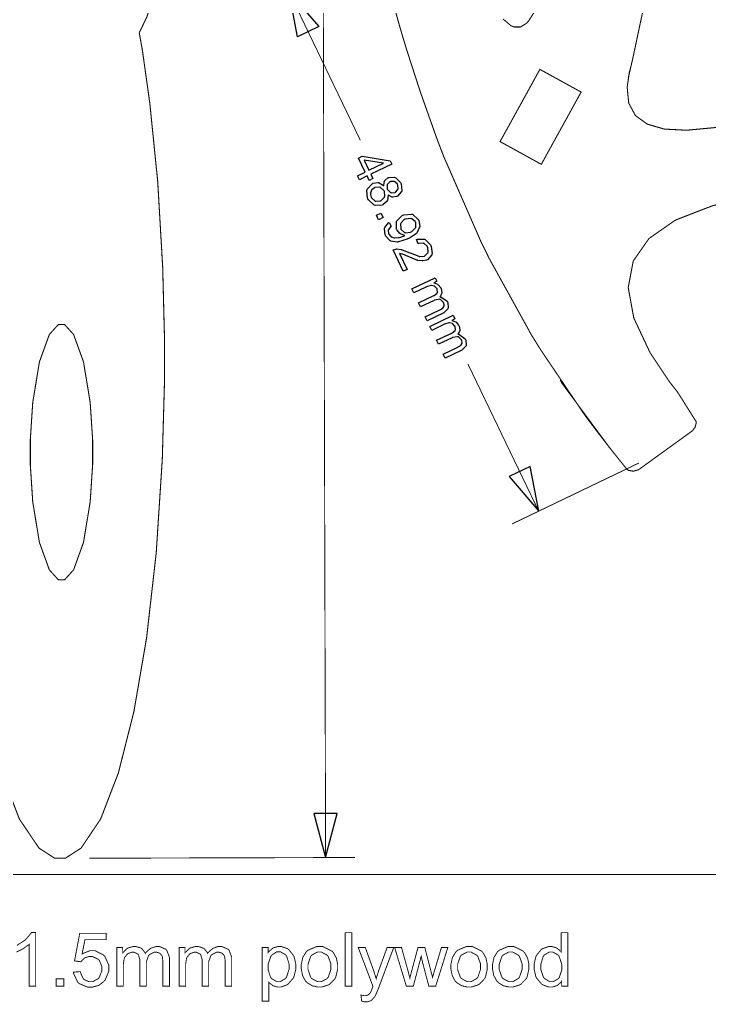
# Model space of a CAD drawing. Extents: x 1.04 to 7.6, y 1.38 to 10.43.
# Drawn here: x 3.462 to 5.767, y 1.378 to 4.665 of the extents above; entities that cross this region are included whole.
import ezdxf

# ---------------------------------------------------------------- set-up
doc = ezdxf.new("R2010")
doc.units = 0
doc.layers.get('0').update_dxf_attribs({"linetype": 'CONTINUOUS'})

msp = doc.modelspace()

# ---------------------------------------------------------------- linework, layer by layer
at = {"color": 250}
for points, const_width in [([(1.32633, 1.80599), (7.035, 1.80599), (7.035, 8.69575), (1.32633, 8.69575), (1.32633, 1.80599)], 0.00354), ([(4.54992, 1.43201), (4.54992, 1.43201), (4.54992, 1.43972), (4.54992, 1.46001), (4.54992, 1.48872), (4.54992, 1.52154), (4.54992, 1.55442), (4.54992, 1.58311), (4.54992, 1.6034), (4.54992, 1.61106), (4.54992, 1.61106), (4.54992, 1.61106), (4.56087, 1.61106), (4.57189, 1.61106), (4.57189, 1.61106), (4.57189, 1.61106), (4.57189, 1.6034), (4.57189, 1.58311), (4.57189, 1.55442), (4.57189, 1.52154), (4.57189, 1.48872), (4.57189, 1.46001), (4.57189, 1.43972), (4.57189, 1.43201), (4.57189, 1.43201), (4.57189, 1.43201), (4.56087, 1.43201), (4.54992, 1.43201), (4.54992, 1.43201)], 0.003), ([(5.27333, 1.43201), (5.27333, 1.43201), (5.27333, 1.44026), (5.27333, 1.44851), (5.27333, 1.44851), (5.27126, 1.44532), (5.25808, 1.43414), (5.24229, 1.42931), (5.23708, 1.42931), (5.22993, 1.42931), (5.21072, 1.43642), (5.20861, 1.43782), (5.20643, 1.43929), (5.18961, 1.4591), (5.18842, 1.46164), (5.18722, 1.46419), (5.18132, 1.48867), (5.18132, 1.49681), (5.18132, 1.50558), (5.18668, 1.52935), (5.18778, 1.53196), (5.18886, 1.53461), (5.20503, 1.55474), (5.20719, 1.5561), (5.20931, 1.55751), (5.22933, 1.56456), (5.23606, 1.56456), (5.24126, 1.56456), (5.25543, 1.56044), (5.25694, 1.55957), (5.25846, 1.55875), (5.27083, 1.54801), (5.27181, 1.54665), (5.27181, 1.54665), (5.27181, 1.55675), (5.27181, 1.57889), (5.27181, 1.60101), (5.27181, 1.61106), (5.27181, 1.61106), (5.27181, 1.61106), (5.28282, 1.61106), (5.29383, 1.61106), (5.29383, 1.61106), (5.29383, 1.61106), (5.29383, 1.6034), (5.29383, 1.58311), (5.29383, 1.55442), (5.29383, 1.52154), (5.29383, 1.48872), (5.29383, 1.46001), (5.29383, 1.43972), (5.29383, 1.43201), (5.29383, 1.43201), (5.29383, 1.43201), (5.28358, 1.43201), (5.27333, 1.43201), (5.27333, 1.43201)], 0.003), ([(3.64128, 1.47906), (3.64128, 1.47906), (3.65278, 1.47993), (3.66428, 1.48079), (3.66428, 1.48079), (3.66471, 1.47803), (3.67458, 1.45692), (3.67617, 1.45551), (3.67768, 1.4541), (3.69347, 1.44706), (3.69874, 1.44706), (3.70546, 1.44706), (3.72385, 1.45703), (3.72569, 1.45899), (3.72749, 1.46099), (3.73654, 1.48329), (3.73654, 1.49072), (3.73654, 1.49815), (3.72786, 1.51861), (3.72613, 1.5204), (3.72439, 1.52225), (3.70497, 1.53131), (3.69851, 1.53131), (3.69368, 1.53131), (3.68078, 1.52724), (3.67936, 1.52642), (3.67796, 1.52561), (3.66689, 1.51508), (3.66607, 1.51378), (3.66607, 1.51378), (3.65565, 1.51531), (3.64529, 1.51676), (3.64529, 1.51676), (3.64529, 1.51676), (3.64794, 1.53114), (3.65392, 1.56278), (3.65983, 1.5944), (3.66254, 1.60878), (3.66254, 1.60878), (3.66254, 1.60878), (3.67638, 1.60878), (3.70692, 1.60878), (3.73742, 1.60878), (3.75131, 1.60878), (3.75131, 1.60878), (3.75131, 1.60878), (3.75131, 1.59831), (3.75131, 1.58778), (3.75131, 1.58778), (3.75131, 1.58778), (3.74018, 1.58778), (3.71571, 1.58778), (3.69125, 1.58778), (3.68012, 1.58778), (3.68012, 1.58778), (3.68012, 1.58778), (3.6786, 1.58024), (3.67535, 1.56364), (3.67204, 1.5471), (3.67057, 1.5395), (3.67057, 1.5395), (3.67324, 1.54139), (3.6965, 1.55078), (3.70426, 1.55078), (3.71408, 1.55078), (3.741, 1.53728), (3.74371, 1.53456), (3.74636, 1.53185), (3.75982, 1.50256), (3.75982, 1.49278), (3.75982, 1.48232), (3.74799, 1.45378), (3.74567, 1.45079), (3.74278, 1.44721), (3.72532, 1.43451), (3.70535, 1.42904), (3.69874, 1.42904), (3.68875, 1.42904), (3.66146, 1.44049), (3.6589, 1.44276), (3.65631, 1.44504), (3.6416, 1.47532), (3.64128, 1.47906)], 0.003), ([(3.78635, 1.43201), (3.78635, 1.43201), (3.78635, 1.45231), (3.78635, 1.4969), (3.78635, 1.54156), (3.78635, 1.56179), (3.78635, 1.56179), (3.78635, 1.56179), (3.79622, 1.56179), (3.8061, 1.56179), (3.8061, 1.56179), (3.8061, 1.56179), (3.8061, 1.55263), (3.8061, 1.54346), (3.8061, 1.54346), (3.80707, 1.54508), (3.82058, 1.55783), (3.82232, 1.55875), (3.824, 1.55974), (3.83996, 1.56456), (3.84532, 1.56456), (3.85118, 1.56456), (3.86735, 1.55963), (3.86893, 1.5586), (3.87044, 1.55761), (3.88124, 1.54368), (3.88189, 1.54189), (3.88444, 1.54568), (3.89963, 1.55892), (3.91644, 1.56456), (3.9221, 1.56456), (3.92953, 1.56456), (3.95014, 1.55567), (3.95188, 1.55387), (3.95361, 1.55214), (3.96235, 1.52881), (3.96235, 1.521), (3.96235, 1.521), (3.96235, 1.50711), (3.96235, 1.47651), (3.96235, 1.44596), (3.96235, 1.43201), (3.96235, 1.43201), (3.96235, 1.43201), (3.95133, 1.43201), (3.94032, 1.43201), (3.94032, 1.43201), (3.94032, 1.43201), (3.94032, 1.44482), (3.94032, 1.47287), (3.94032, 1.50097), (3.94032, 1.51372), (3.94032, 1.51372), (3.94032, 1.5185), (3.93853, 1.53174), (3.93821, 1.53267), (3.93782, 1.53364), (3.93132, 1.54139), (3.93039, 1.54199), (3.92942, 1.54258), (3.92019, 1.54551), (3.91715, 1.54551), (3.91146, 1.54551), (3.89589, 1.53797), (3.89437, 1.53646), (3.89285, 1.53494), (3.88536, 1.51426), (3.88536, 1.50732), (3.88536, 1.50732), (3.88536, 1.49561), (3.88536, 1.46967), (3.88536, 1.44379), (3.88536, 1.43201), (3.88536, 1.43201), (3.88536, 1.43201), (3.87435, 1.43201), (3.86333, 1.43201), (3.86333, 1.43201), (3.86333, 1.43201), (3.86333, 1.44521), (3.86333, 1.47413), (3.86333, 1.5031), (3.86333, 1.51622), (3.86333, 1.51622), (3.86333, 1.52175), (3.85883, 1.537), (3.85796, 1.53819), (3.85704, 1.53944), (3.84451, 1.54551), (3.84039, 1.54551), (3.8361, 1.54551), (3.82454, 1.5415), (3.82324, 1.54069), (3.82194, 1.53988), (3.81244, 1.52794), (3.81185, 1.52636), (3.81125, 1.52485), (3.80832, 1.50569), (3.80832, 1.49929), (3.80832, 1.49929), (3.80832, 1.48882), (3.80832, 1.46565), (3.80832, 1.44254), (3.80832, 1.43201), (3.80832, 1.43201), (3.80832, 1.43201), (3.79731, 1.43201), (3.78635, 1.43201), (3.78635, 1.43201)], 0.003), ([(3.99457, 1.43201), (3.99457, 1.43201), (3.99457, 1.45231), (3.99457, 1.4969), (3.99457, 1.54156), (3.99457, 1.56179), (3.99457, 1.56179), (3.99457, 1.56179), (4.00444, 1.56179), (4.01438, 1.56179), (4.01438, 1.56179), (4.01438, 1.56179), (4.01438, 1.55263), (4.01438, 1.54346), (4.01438, 1.54346), (4.01535, 1.54508), (4.02886, 1.55783), (4.03054, 1.55875), (4.03222, 1.55974), (4.04824, 1.56456), (4.0536, 1.56456), (4.05946, 1.56456), (4.07563, 1.55963), (4.07721, 1.5586), (4.07872, 1.55761), (4.08946, 1.54368), (4.09011, 1.54189), (4.09267, 1.54568), (4.10792, 1.55892), (4.12472, 1.56456), (4.13037, 1.56456), (4.13781, 1.56456), (4.15842, 1.55567), (4.16015, 1.55387), (4.16189, 1.55214), (4.17057, 1.52881), (4.17057, 1.521), (4.17057, 1.521), (4.17057, 1.50711), (4.17057, 1.47651), (4.17057, 1.44596), (4.17057, 1.43201), (4.17057, 1.43201), (4.17057, 1.43201), (4.15956, 1.43201), (4.1486, 1.43201), (4.1486, 1.43201), (4.1486, 1.43201), (4.1486, 1.44482), (4.1486, 1.47287), (4.1486, 1.50097), (4.1486, 1.51372), (4.1486, 1.51372), (4.1486, 1.5185), (4.14675, 1.53174), (4.14643, 1.53267), (4.14606, 1.53364), (4.13954, 1.54139), (4.13861, 1.54199), (4.13764, 1.54258), (4.12847, 1.54551), (4.12543, 1.54551), (4.11974, 1.54551), (4.10411, 1.53797), (4.10265, 1.53646), (4.10113, 1.53494), (4.09358, 1.51426), (4.09358, 1.50732), (4.09358, 1.50732), (4.09358, 1.49561), (4.09358, 1.46967), (4.09358, 1.44379), (4.09358, 1.43201), (4.09358, 1.43201), (4.09358, 1.43201), (4.08257, 1.43201), (4.07161, 1.43201), (4.07161, 1.43201), (4.07161, 1.43201), (4.07161, 1.44521), (4.07161, 1.47413), (4.07161, 1.5031), (4.07161, 1.51622), (4.07161, 1.51622), (4.07161, 1.52175), (4.06711, 1.537), (4.06625, 1.53819), (4.06532, 1.53944), (4.05279, 1.54551), (4.04867, 1.54551), (4.04438, 1.54551), (4.03282, 1.5415), (4.03153, 1.54069), (4.03017, 1.53988), (4.02067, 1.52794), (4.02007, 1.52636), (4.01947, 1.52485), (4.0166, 1.50569), (4.0166, 1.49929), (4.0166, 1.49929), (4.0166, 1.48882), (4.0166, 1.46565), (4.0166, 1.44254), (4.0166, 1.43201), (4.0166, 1.43201), (4.0166, 1.43201), (4.00558, 1.43201), (3.99457, 1.43201), (3.99457, 1.43201)], 0.003), ([(4.27229, 1.38227), (4.27229, 1.38227), (4.27229, 1.39003), (4.27229, 1.41037), (4.27229, 1.43907), (4.27229, 1.47206), (4.27229, 1.50504), (4.27229, 1.53375), (4.27229, 1.5541), (4.27229, 1.56179), (4.27229, 1.56179), (4.27229, 1.56179), (4.28228, 1.56179), (4.29232, 1.56179), (4.29232, 1.56179), (4.29232, 1.56179), (4.29232, 1.55328), (4.29232, 1.54476), (4.29232, 1.54476), (4.29346, 1.54644), (4.30681, 1.55875), (4.30832, 1.55957), (4.30979, 1.56044), (4.32487, 1.56456), (4.32992, 1.56456), (4.33718, 1.56456), (4.35704, 1.55746), (4.35915, 1.55599), (4.36128, 1.55458), (4.37728, 1.53456), (4.37836, 1.53196), (4.37939, 1.5294), (4.38482, 1.50581), (4.38482, 1.49789), (4.38482, 1.48899), (4.37885, 1.46479), (4.37765, 1.46213), (4.37646, 1.45953), (4.35915, 1.43918), (4.35693, 1.43778), (4.35465, 1.43636), (4.3349, 1.42931), (4.32835, 1.42931), (4.3234, 1.42931), (4.31006, 1.43317), (4.30865, 1.43392), (4.30718, 1.43474), (4.29525, 1.44444), (4.29432, 1.44558), (4.29432, 1.44558), (4.29432, 1.43571), (4.29432, 1.41396), (4.29432, 1.39219), (4.29432, 1.38227), (4.29432, 1.38227), (4.29432, 1.38227), (4.28331, 1.38227), (4.27229, 1.38227), (4.27229, 1.38227)], 0.003), ([(4.29232, 1.49615), (4.29232, 1.48693), (4.30072, 1.46126), (4.3024, 1.45925), (4.3041, 1.45731), (4.32118, 1.44726), (4.32688, 1.44726), (4.33311, 1.44726), (4.35015, 1.45757), (4.35189, 1.45964), (4.35363, 1.46175), (4.36231, 1.48893), (4.36231, 1.49794), (4.36231, 1.50722), (4.35385, 1.53299), (4.35215, 1.535), (4.35042, 1.53706), (4.3335, 1.54731), (4.32785, 1.54731), (4.32167, 1.54731), (4.3049, 1.5364), (4.30311, 1.53418), (4.30126, 1.53201), (4.29232, 1.50515), (4.29232, 1.49615)], 0.003), ([(4.4031, 1.4969), (4.4031, 1.50478), (4.4081, 1.52821), (4.41976, 1.54731), (4.42312, 1.55018), (4.42589, 1.55257), (4.45437, 1.56456), (4.46392, 1.56456), (4.47483, 1.56456), (4.50478, 1.54997), (4.50765, 1.54704), (4.51047, 1.54417), (4.52035, 1.52626), (4.52458, 1.50564), (4.52458, 1.49875), (4.52458, 1.48893), (4.51833, 1.46186), (4.51708, 1.45947), (4.51585, 1.45708), (4.49761, 1.43858), (4.49522, 1.43722), (4.49283, 1.43593), (4.47114, 1.42931), (4.46392, 1.42931), (4.45774, 1.42931), (4.43929, 1.43365), (4.42264, 1.44385), (4.41986, 1.44672), (4.41704, 1.44965), (4.40728, 1.46799), (4.4031, 1.48969), (4.4031, 1.4969)], 0.003), ([(4.42562, 1.49685), (4.42562, 1.48757), (4.43463, 1.46169), (4.43647, 1.45964), (4.43826, 1.45757), (4.45747, 1.44726), (4.46392, 1.44726), (4.47071, 1.44726), (4.48936, 1.45762), (4.49121, 1.45969), (4.493, 1.46181), (4.50211, 1.48867), (4.50211, 1.49756), (4.50211, 1.50667), (4.49294, 1.5319), (4.49115, 1.5339), (4.48931, 1.53597), (4.47026, 1.54628), (4.46392, 1.54628), (4.45703, 1.54628), (4.43826, 1.53608), (4.43647, 1.53401), (4.43463, 1.53196), (4.42562, 1.50564), (4.42562, 1.49685)], 0.003), ([(4.60493, 1.38216), (4.60493, 1.38216), (4.60368, 1.39236), (4.60243, 1.4025), (4.60243, 1.4025), (4.60363, 1.40218), (4.61214, 1.40056), (4.61501, 1.40056), (4.61794, 1.40056), (4.62603, 1.40261), (4.62679, 1.403), (4.6275, 1.40343), (4.63351, 1.40913), (4.634, 1.40983), (4.63433, 1.41043), (4.63992, 1.4241), (4.64074, 1.42626), (4.64085, 1.4266), (4.64242, 1.43104), (4.64268, 1.43164), (4.64268, 1.43164), (4.64051, 1.43728), (4.63499, 1.45199), (4.62706, 1.47287), (4.61806, 1.49675), (4.609, 1.52061), (4.60107, 1.5415), (4.59554, 1.55621), (4.59343, 1.56179), (4.59343, 1.56179), (4.59343, 1.56179), (4.60514, 1.56179), (4.61692, 1.56179), (4.61692, 1.56179), (4.61692, 1.56179), (4.62115, 1.55013), (4.63049, 1.52436), (4.63976, 1.49858), (4.64404, 1.48688), (4.64404, 1.48688), (4.64492, 1.48454), (4.65278, 1.45958), (4.65349, 1.45692), (4.65408, 1.45942), (4.66162, 1.48372), (4.66254, 1.48611), (4.66254, 1.48611), (4.66683, 1.49794), (4.67638, 1.52399), (4.68587, 1.55003), (4.69021, 1.56179), (4.69021, 1.56179), (4.69021, 1.56179), (4.70117, 1.56179), (4.71213, 1.56179), (4.71213, 1.56179), (4.71213, 1.56179), (4.71001, 1.55615), (4.70443, 1.54118), (4.69656, 1.52007), (4.68761, 1.49582), (4.6786, 1.47157), (4.67074, 1.45047), (4.66515, 1.43549), (4.66308, 1.42979), (4.66308, 1.42979), (4.66174, 1.42626), (4.65142, 1.40181), (4.65072, 1.40044), (4.64974, 1.39865), (4.63851, 1.38547), (4.63726, 1.3846), (4.63596, 1.38379), (4.62332, 1.37956), (4.61914, 1.37956), (4.61556, 1.37956), (4.60622, 1.38173), (4.60493, 1.38216)], 0.003), ([(4.75429, 1.43201), (4.75429, 1.43201), (4.75256, 1.43761), (4.74815, 1.45231), (4.74186, 1.4731), (4.73465, 1.4969), (4.72743, 1.52078), (4.72114, 1.54156), (4.71674, 1.55626), (4.71506, 1.56179), (4.71506, 1.56179), (4.71506, 1.56179), (4.72657, 1.56179), (4.73807, 1.56179), (4.73807, 1.56179), (4.73807, 1.56179), (4.74126, 1.55013), (4.74843, 1.52436), (4.75553, 1.49864), (4.75879, 1.48693), (4.75879, 1.48693), (4.75879, 1.48693), (4.76243, 1.47299), (4.76611, 1.45904), (4.76611, 1.45904), (4.76617, 1.45942), (4.76796, 1.46679), (4.77175, 1.48172), (4.77279, 1.48579), (4.77279, 1.48579), (4.77599, 1.49767), (4.78304, 1.52382), (4.7901, 1.54997), (4.79335, 1.56179), (4.79335, 1.56179), (4.79335, 1.56179), (4.80464, 1.56179), (4.81592, 1.56179), (4.81592, 1.56179), (4.81592, 1.56179), (4.81896, 1.55003), (4.82568, 1.52414), (4.83236, 1.49826), (4.83544, 1.48643), (4.83544, 1.48643), (4.83544, 1.48643), (4.8386, 1.47413), (4.84179, 1.46175), (4.84179, 1.46175), (4.84179, 1.46175), (4.84554, 1.47428), (4.84928, 1.48682), (4.84928, 1.48682), (4.84928, 1.48682), (4.85275, 1.49854), (4.86046, 1.52431), (4.86817, 1.55013), (4.87169, 1.56179), (4.87169, 1.56179), (4.87169, 1.56179), (4.88238, 1.56179), (4.89307, 1.56179), (4.89307, 1.56179), (4.89307, 1.56179), (4.89128, 1.55626), (4.88667, 1.54156), (4.88015, 1.52078), (4.87272, 1.4969), (4.86524, 1.4731), (4.85872, 1.45231), (4.85411, 1.43761), (4.85238, 1.43201), (4.85238, 1.43201), (4.85238, 1.43201), (4.84099, 1.43201), (4.82958, 1.43201), (4.82958, 1.43201), (4.82958, 1.43201), (4.82633, 1.44417), (4.81928, 1.47086), (4.81222, 1.49756), (4.80903, 1.50965), (4.80903, 1.50965), (4.80903, 1.50965), (4.80643, 1.52078), (4.80382, 1.53185), (4.80382, 1.53185), (4.80382, 1.53185), (4.79969, 1.51628), (4.79069, 1.48193), (4.78163, 1.44764), (4.77756, 1.43201), (4.77756, 1.43201), (4.77756, 1.43201), (4.7659, 1.43201), (4.75429, 1.43201), (4.75429, 1.43201)], 0.003), ([(4.90321, 1.4969), (4.90321, 1.50478), (4.90821, 1.52821), (4.91992, 1.54731), (4.92329, 1.55018), (4.92606, 1.55257), (4.95454, 1.56456), (4.96408, 1.56456), (4.97499, 1.56456), (5.00489, 1.54997), (5.00776, 1.54704), (5.01058, 1.54417), (5.02046, 1.52626), (5.02474, 1.50564), (5.02474, 1.49875), (5.02474, 1.48893), (5.0185, 1.46186), (5.01725, 1.45947), (5.01594, 1.45708), (4.99772, 1.43858), (4.99533, 1.43722), (4.99294, 1.43593), (4.97131, 1.42931), (4.96408, 1.42931), (4.9579, 1.42931), (4.9394, 1.43365), (4.92279, 1.44385), (4.92003, 1.44672), (4.91721, 1.44965), (4.90739, 1.46799), (4.90321, 1.48969), (4.90321, 1.4969)], 0.003), ([(4.92572, 1.49685), (4.92572, 1.48757), (4.93479, 1.46169), (4.93664, 1.45964), (4.93842, 1.45757), (4.95763, 1.44726), (4.96408, 1.44726), (4.97086, 1.44726), (4.98953, 1.45762), (4.99138, 1.45969), (4.99317, 1.46181), (5.00222, 1.48867), (5.00222, 1.49756), (5.00222, 1.50667), (4.99306, 1.5319), (4.99126, 1.5339), (4.98942, 1.53597), (4.97038, 1.54628), (4.96408, 1.54628), (4.95719, 1.54628), (4.93842, 1.53608), (4.93664, 1.53401), (4.93479, 1.53196), (4.92572, 1.50564), (4.92572, 1.49685)], 0.003), ([(5.04226, 1.4969), (5.04226, 1.50478), (5.04725, 1.52821), (5.05897, 1.54731), (5.06233, 1.55018), (5.06511, 1.55257), (5.09358, 1.56456), (5.10308, 1.56456), (5.11399, 1.56456), (5.14393, 1.54997), (5.14681, 1.54704), (5.14963, 1.54417), (5.1595, 1.52626), (5.16379, 1.50564), (5.16379, 1.49875), (5.16379, 1.48893), (5.1575, 1.46186), (5.15625, 1.45947), (5.155, 1.45708), (5.13678, 1.43858), (5.13439, 1.43722), (5.132, 1.43593), (5.11029, 1.42931), (5.10308, 1.42931), (5.0969, 1.42931), (5.07844, 1.43365), (5.06185, 1.44385), (5.05908, 1.44672), (5.05626, 1.44965), (5.04644, 1.46799), (5.04226, 1.48969), (5.04226, 1.4969)], 0.003), ([(5.06478, 1.49685), (5.06478, 1.48757), (5.07379, 1.46169), (5.07563, 1.45964), (5.07742, 1.45757), (5.09663, 1.44726), (5.10308, 1.44726), (5.10986, 1.44726), (5.12853, 1.45762), (5.13037, 1.45969), (5.13217, 1.46181), (5.14128, 1.48867), (5.14128, 1.49756), (5.14128, 1.50667), (5.13211, 1.5319), (5.13032, 1.5339), (5.12847, 1.53597), (5.10943, 1.54628), (5.10308, 1.54628), (5.09619, 1.54628), (5.07742, 1.53608), (5.07563, 1.53401), (5.07379, 1.53196), (5.06478, 1.50564), (5.06478, 1.49685)], 0.003), ([(5.20383, 1.49675), (5.20383, 1.48747), (5.21257, 1.46164), (5.21436, 1.45958), (5.2161, 1.45757), (5.2334, 1.44726), (5.23921, 1.44726), (5.24533, 1.44726), (5.26204, 1.45708), (5.26372, 1.45904), (5.2654, 1.46099), (5.27382, 1.48643), (5.27382, 1.4949), (5.27382, 1.50467), (5.26519, 1.53179), (5.26351, 1.53386), (5.26178, 1.53597), (5.24403, 1.54628), (5.23817, 1.54628), (5.23204, 1.54628), (5.21528, 1.5364), (5.21365, 1.5344), (5.21197, 1.53244), (5.20383, 1.50569), (5.20383, 1.49675)], 0.003), ([(3.5841, 1.43201), (3.5841, 1.43201), (3.5841, 1.44456), (3.5841, 1.45703), (3.5841, 1.45703), (3.5841, 1.45703), (3.59657, 1.45703), (3.6091, 1.45703), (3.6091, 1.45703), (3.6091, 1.45703), (3.6091, 1.44456), (3.6091, 1.43201), (3.6091, 1.43201), (3.6091, 1.43201), (3.59657, 1.43201), (3.5841, 1.43201), (3.5841, 1.43201)], 0.003)]:
    msp.add_lwpolyline(points, close=True, dxfattribs=dict(at, const_width=const_width))
at = {"color": 240, "const_width": 0.00354}
for points in [[(4.03043, 6.12017), (4.0344, 6.08681), (4.05507, 5.79254), (4.05507, 5.69439), (4.05507, 5.61426), (4.04129, 5.37375), (4.00222, 5.08165), (3.94119, 4.82758), (3.88569, 4.67051), (3.86149, 4.62093)], [(5.56044, 4.76438), (5.53597, 4.65201), (5.51313, 4.54394), (5.50896, 4.52539), (5.50776, 4.52018), (5.49696, 4.47364), (5.49604, 4.46946)], [(5.56044, 4.76438), (5.53597, 4.65201), (5.51313, 4.54394), (5.50896, 4.52539), (5.50776, 4.52018), (5.49696, 4.47364), (5.49604, 4.46946)], [(5.49328, 3.15886), (5.48372, 3.17046), (5.43213, 3.23481), (5.37685, 3.30669), (5.3655, 3.322), (5.35064, 3.34207), (5.20074, 3.56413), (5.18608, 3.588), (5.17139, 3.61193), (5.03147, 3.8654), (5.01818, 3.89236), (5.00483, 3.91938), (4.87907, 4.20719), (4.8674, 4.23774), (4.85568, 4.26833), (4.80143, 4.4216), (4.75569, 4.56278), (4.74826, 4.58724), (4.74311, 4.60417), (4.72831, 4.65517), (4.7124, 4.71251)], [(5.49328, 3.15886), (5.48372, 3.17046), (5.43213, 3.23481), (5.37685, 3.30669), (5.3655, 3.322), (5.35064, 3.34207), (5.20074, 3.56413), (5.18608, 3.588), (5.17139, 3.61193), (5.03147, 3.8654), (5.01818, 3.89236), (5.00483, 3.91938), (4.87907, 4.20719), (4.8674, 4.23774), (4.85568, 4.26833), (4.80143, 4.4216), (4.75569, 4.56278), (4.74826, 4.58724), (4.74311, 4.60417), (4.72831, 4.65517), (4.7124, 4.71251)], [(5.07747, 4.6665), (5.10363, 4.64458), (5.10851, 4.64231), (5.11339, 4.64008), (5.13579, 4.63986), (5.15597, 4.6524), (5.15972, 4.65653), (5.16342, 4.66069), (5.18137, 4.68918)], [(5.07747, 4.6665), (5.10363, 4.64458), (5.10851, 4.64231), (5.11339, 4.64008), (5.13579, 4.63986), (5.15597, 4.6524), (5.15972, 4.65653), (5.16342, 4.66069), (5.18137, 4.68918)], [(3.86149, 4.62093), (3.87196, 4.5625), (3.89675, 4.38585), (3.92329, 4.12267), (3.93989, 3.83632), (3.94569, 3.60792), (3.94569, 3.53174), (3.94569, 3.44754), (3.93858, 3.19482), (3.91824, 2.88097), (3.88607, 2.597), (3.84347, 2.34956), (3.79183, 2.1454), (3.73253, 1.99126), (3.66704, 1.89387), (3.61431, 1.85986), (3.59674, 1.85986), (3.5791, 1.85986), (3.52636, 1.89387), (3.46089, 1.99126), (3.40158, 2.1454)], [(5.89057, 4.32417), (5.86367, 4.31793), (5.78207, 4.30322), (5.69081, 4.29465), (5.61675, 4.29856), (5.55985, 4.31494), (5.52013, 4.34369), (5.49767, 4.38493), (5.49235, 4.43864), (5.49968, 4.48867), (5.50424, 4.50472)], [(5.93674, 4.0765), (5.89649, 4.07026), (5.77724, 4.0421), (5.65338, 3.99408), (5.56521, 3.93257), (5.51269, 3.85742), (5.49582, 3.76878), (5.51454, 3.6665), (5.56896, 3.55067), (5.6346, 3.45215), (5.65907, 3.42128)], [(5.43793, 3.22749), (5.43793, 3.22749), (5.43088, 3.23703), (5.41228, 3.26215), (5.38601, 3.29764), (5.3559, 3.33832), (5.32574, 3.37907), (5.29949, 3.41456), (5.28087, 3.43967), (5.27387, 3.44917), (5.27387, 3.44917), (5.27322, 3.45003), (5.26867, 3.45893), (5.26839, 3.45985)], [(5.43793, 3.22749), (5.43793, 3.22749), (5.43088, 3.23703), (5.41228, 3.26215), (5.38601, 3.29764), (5.3559, 3.33832), (5.32574, 3.37907), (5.29949, 3.41456), (5.28087, 3.43967), (5.27387, 3.44917), (5.27387, 3.44917), (5.27322, 3.45003), (5.26867, 3.45893), (5.26839, 3.45985)], [(5.65907, 3.42128), (5.66026, 3.41943), (5.67258, 3.40028), (5.67389, 3.39828), (5.67785, 3.39204), (5.71957, 3.32536), (5.72379, 3.31853)], [(5.65907, 3.42128), (5.66026, 3.41943), (5.67258, 3.40028), (5.67389, 3.39828), (5.67785, 3.39204), (5.71957, 3.32536), (5.72379, 3.31853)], [(5.72319, 3.3195), (5.72331, 3.31651), (5.71962, 3.30192), (5.71039, 3.28956), (5.70779, 3.28765), (5.70779, 3.28765), (5.70031, 3.28228), (5.68056, 3.26796), (5.65267, 3.24778), (5.62067, 3.22461), (5.58865, 3.20144), (5.56076, 3.18126), (5.54101, 3.16694), (5.53358, 3.16151), (5.53358, 3.16151), (5.53054, 3.15935), (5.51357, 3.15446), (5.49636, 3.15722), (5.49328, 3.15886)], [(5.72319, 3.3195), (5.72331, 3.31651), (5.71962, 3.30192), (5.71039, 3.28956), (5.70779, 3.28765), (5.70779, 3.28765), (5.70031, 3.28228), (5.68056, 3.26796), (5.65267, 3.24778), (5.62067, 3.22461), (5.58865, 3.20144), (5.56076, 3.18126), (5.54101, 3.16694), (5.53358, 3.16151), (5.53358, 3.16151), (5.53054, 3.15935), (5.51357, 3.15446), (5.49636, 3.15722), (5.49328, 3.15886)]]:
    msp.add_lwpolyline(points, dxfattribs=at)
at = {"color": 142, "const_width": 0.003}
for points in [[(4.47661, 4.77686), (4.48443, 1.86225)], [(4.36231, 4.75683), (4.60047, 4.26118)], [(4.96013, 3.51286), (5.19661, 3.02078)], [(5.53196, 3.18197), (5.10792, 2.97814)], [(3.69521, 1.86008), (4.58285, 1.86247)]]:
    msp.add_lwpolyline(points, dxfattribs=at)
at = {"color": 142}
for points in [[(4.39046, 4.60732), (4.36231, 4.75683), (4.46143, 4.64144), (4.39046, 4.60732)], [(4.59088, 4.14258), (4.61669, 4.15494), (4.59435, 4.20182), (4.6065, 4.20768), (4.70003, 4.19183), (4.70524, 4.18099), (4.63536, 4.14757), (4.64231, 4.13281), (4.63015, 4.12696), (4.62321, 4.14171), (4.59739, 4.12933), (4.59088, 4.14258)], [(4.62885, 4.16081), (4.67746, 4.18403), (4.61279, 4.19444), (4.62885, 4.16081)], [(4.67893, 4.10878), (4.67882, 4.11046), (4.68115, 4.12418), (4.68175, 4.12526), (4.68235, 4.12636), (4.69194, 4.13504), (4.69325, 4.13569), (4.69526, 4.13661), (4.71511, 4.13753), (4.71712, 4.13678), (4.71918, 4.13596), (4.73469, 4.12044), (4.73579, 4.11811), (4.73693, 4.11572), (4.73947, 4.09353), (4.73882, 4.09142), (4.73807, 4.08936), (4.72478, 4.07433), (4.72276, 4.0734), (4.72157, 4.07281), (4.70904, 4.07081), (4.70779, 4.07101), (4.70654, 4.07118), (4.69461, 4.07775), (4.69347, 4.07883), (4.69374, 4.07688), (4.69119, 4.06011), (4.69043, 4.05865), (4.68961, 4.05718), (4.67714, 4.046), (4.67546, 4.04519), (4.67318, 4.04411), (4.65001, 4.04324), (4.64768, 4.04411), (4.64529, 4.04492), (4.62722, 4.0625), (4.62597, 4.06515), (4.62472, 4.06782), (4.62218, 4.09299), (4.62294, 4.09532), (4.62381, 4.09771), (4.63971, 4.11546), (4.64204, 4.11658), (4.64378, 4.1174), (4.6606, 4.1199), (4.66222, 4.11963), (4.66379, 4.11931), (4.67779, 4.11024), (4.67893, 4.10878)], [(4.70042, 4.12244), (4.69911, 4.12185), (4.69049, 4.11274), (4.69, 4.1116), (4.68961, 4.11035), (4.69065, 4.09754), (4.69129, 4.09619), (4.69194, 4.09489), (4.70101, 4.08649), (4.70215, 4.08599), (4.70335, 4.08561), (4.71533, 4.08632), (4.71647, 4.08686), (4.71767, 4.08746), (4.72581, 4.09651), (4.72624, 4.09771), (4.72667, 4.09896), (4.72575, 4.11143), (4.72515, 4.11268), (4.72456, 4.11393), (4.7155, 4.12267), (4.71431, 4.1231), (4.71311, 4.12349), (4.7015, 4.12299), (4.70042, 4.12244)], [(4.64854, 4.10292), (4.64757, 4.10243), (4.63943, 4.09592), (4.63878, 4.09511), (4.63803, 4.09424), (4.63428, 4.0841), (4.63422, 4.08296), (4.63422, 4.07981), (4.63633, 4.07135), (4.63683, 4.07036), (4.63758, 4.06874), (4.64899, 4.05811), (4.6505, 4.05756), (4.65201, 4.05701), (4.66732, 4.05811), (4.66894, 4.05886), (4.67051, 4.05963), (4.68121, 4.07118), (4.68175, 4.07275), (4.68224, 4.07433), (4.68099, 4.09), (4.68024, 4.09164), (4.67947, 4.09315), (4.66824, 4.10368), (4.66678, 4.10422), (4.66525, 4.10471), (4.65007, 4.10363), (4.64854, 4.10292)], [(4.65435, 4.01053), (4.66932, 4.01768), (4.67671, 4.0025), (4.66174, 3.99533), (4.65435, 4.01053)], [(4.69672, 3.98617), (4.70389, 3.97401), (4.70253, 3.97304), (4.69422, 3.96272), (4.6939, 3.96164), (4.69363, 3.96056), (4.69504, 3.94917), (4.69564, 3.94797), (4.69613, 3.94694), (4.70258, 3.93918), (4.70344, 3.93864), (4.70426, 3.9381), (4.71354, 3.93485), (4.71451, 3.93474), (4.7155, 3.93463), (4.72803, 3.93565), (4.72949, 3.93604), (4.73101, 3.93625), (4.74528, 3.94081), (4.74664, 3.94146), (4.74681, 3.94157), (4.74897, 3.94287), (4.74924, 3.94299), (4.74789, 3.94308), (4.73503, 3.94797), (4.73383, 3.94883), (4.73264, 3.94965), (4.72342, 3.9605), (4.72276, 3.96186), (4.72174, 3.96408), (4.72081, 3.98671), (4.72168, 3.98899), (4.72254, 3.99126), (4.74013, 4.00939), (4.74274, 4.01068), (4.7455, 4.01199), (4.77132, 4.01432), (4.77376, 4.01351), (4.77626, 4.01275), (4.79428, 3.99664), (4.79546, 3.99419), (4.79628, 3.99246), (4.79921, 3.97401), (4.79893, 3.97206), (4.79872, 3.97017), (4.79058, 3.95285), (4.78917, 3.95122), (4.78782, 3.94965), (4.76426, 3.93371), (4.76096, 3.93213), (4.75749, 3.93044), (4.72825, 3.92111), (4.72581, 3.92085), (4.72342, 3.92057), (4.70281, 3.92426), (4.70107, 3.92518), (4.69922, 3.92615), (4.68554, 3.94097), (4.68457, 3.94299), (4.6836, 3.9451), (4.68121, 3.96517), (4.68175, 3.96707), (4.68229, 3.96897), (4.69476, 3.98492), (4.69672, 3.98617)], [(4.77051, 3.95492), (4.77235, 3.95583), (4.78483, 3.96793), (4.78549, 3.96946), (4.78614, 3.97097), (4.78597, 3.986), (4.78526, 3.98747), (4.78456, 3.98893), (4.77225, 3.99869), (4.77051, 3.99918), (4.76888, 3.99978), (4.75092, 3.99772), (4.74903, 3.99679), (4.74729, 3.99599), (4.73589, 3.98421), (4.73535, 3.98269), (4.73475, 3.98112), (4.73529, 3.96582), (4.736, 3.96425), (4.73676, 3.96272), (4.74832, 3.95275), (4.74989, 3.95231), (4.75136, 3.95182), (4.76861, 3.95404), (4.77051, 3.95492)], [(4.75678, 3.82932), (4.74419, 3.82324), (4.71013, 3.89464), (4.71089, 3.89507), (4.71907, 3.8974), (4.71989, 3.89746), (4.72136, 3.89757), (4.73693, 3.896), (4.73856, 3.89551), (4.74029, 3.89507), (4.76069, 3.8871), (4.76307, 3.88596), (4.76687, 3.88422), (4.79546, 3.87337), (4.79736, 3.87294), (4.79926, 3.87267), (4.81506, 3.87408), (4.81625, 3.87468), (4.8176, 3.87526), (4.82661, 3.88519), (4.8271, 3.88661), (4.82747, 3.88797), (4.82607, 3.90246), (4.82536, 3.90397), (4.8246, 3.9056), (4.81358, 3.9159), (4.81212, 3.91635), (4.81076, 3.91693), (4.79519, 3.91564), (4.79346, 3.91482), (4.78847, 3.92893), (4.79107, 3.92996), (4.81461, 3.93028), (4.81668, 3.92936), (4.81874, 3.92854), (4.83518, 3.91129), (4.83643, 3.90875), (4.83762, 3.90619), (4.84039, 3.88232), (4.83968, 3.8801), (4.83892, 3.87793), (4.82465, 3.86182), (4.82254, 3.86079), (4.82146, 3.86025), (4.8099, 3.85758), (4.80865, 3.85753), (4.80735, 3.85747), (4.79292, 3.85943), (4.79129, 3.85992), (4.78961, 3.86035), (4.76557, 3.86974), (4.76243, 3.87121), (4.75982, 3.8724), (4.74246, 3.87978), (4.7416, 3.8801), (4.74072, 3.88037), (4.73237, 3.882), (4.73161, 3.88206), (4.75678, 3.82932)], [(4.77285, 3.76378), (4.85097, 3.80132), (4.85661, 3.78939), (4.84576, 3.78396), (4.847, 3.78386), (4.85861, 3.77951), (4.85965, 3.77875), (4.86068, 3.778), (4.86903, 3.76768), (4.86963, 3.76639), (4.87033, 3.76497), (4.87304, 3.75179), (4.87289, 3.75054), (4.87272, 3.74935), (4.86751, 3.73888), (4.8666, 3.73796), (4.86963, 3.73747), (4.89079, 3.72265), (4.89199, 3.72017), (4.8929, 3.71821), (4.89453, 3.70068), (4.89393, 3.69911), (4.89339, 3.6976), (4.87944, 3.68435), (4.87722, 3.68326), (4.82362, 3.65767), (4.81733, 3.6709), (4.8666, 3.69456), (4.86789, 3.69515), (4.87696, 3.70096), (4.87744, 3.7015), (4.87788, 3.70193), (4.88058, 3.70796), (4.88069, 3.70865), (4.88081, 3.70942), (4.87935, 3.71696), (4.87896, 3.71778), (4.87831, 3.71913), (4.86838, 3.7284), (4.86703, 3.72885), (4.86567, 3.72933), (4.8489, 3.72678), (4.84685, 3.72581), (4.80149, 3.7041), (4.79497, 3.71733), (4.84576, 3.74164), (4.84722, 3.74235), (4.85699, 3.75032), (4.85747, 3.75119), (4.85792, 3.75211), (4.85742, 3.76275), (4.85682, 3.764), (4.85639, 3.76492), (4.84988, 3.77235), (4.84901, 3.77289), (4.84814, 3.77344), (4.83822, 3.77561), (4.83708, 3.7755), (4.83594, 3.77544), (4.82146, 3.77072), (4.81972, 3.76986), (4.77914, 3.75054), (4.77285, 3.76378)], [(4.83296, 3.63867), (4.91108, 3.67621), (4.91672, 3.66428), (4.90587, 3.65885), (4.90712, 3.65875), (4.91872, 3.6544), (4.91976, 3.65365), (4.92079, 3.65289), (4.92914, 3.64258), (4.92974, 3.64128), (4.93044, 3.63986), (4.93317, 3.62668), (4.933, 3.62543), (4.93283, 3.62424), (4.92763, 3.61376), (4.92671, 3.61285), (4.92974, 3.61236), (4.9509, 3.59754), (4.9521, 3.59506), (4.95301, 3.5931), (4.95464, 3.57557), (4.95404, 3.574), (4.9535, 3.57249), (4.93956, 3.55925), (4.93733, 3.55815), (4.88374, 3.53256), (4.87744, 3.54579), (4.92671, 3.56944), (4.928, 3.57004), (4.93707, 3.57585), (4.93756, 3.57639), (4.93799, 3.57682), (4.94069, 3.58285), (4.94081, 3.58356), (4.94092, 3.58431), (4.93946, 3.59185), (4.93907, 3.59267), (4.93842, 3.59403), (4.9285, 3.60331), (4.92714, 3.60374), (4.92578, 3.60422), (4.90901, 3.60167), (4.90696, 3.60069), (4.8616, 3.579), (4.85508, 3.59224), (4.90587, 3.61654), (4.90733, 3.61724), (4.9171, 3.62522), (4.91758, 3.62608), (4.91803, 3.627), (4.91754, 3.63764), (4.91694, 3.63889), (4.9165, 3.63981), (4.91, 3.64725), (4.90913, 3.64779), (4.90826, 3.64833), (4.89833, 3.6505), (4.89719, 3.65039), (4.89606, 3.65033), (4.88157, 3.64561), (4.87983, 3.64475), (4.83925, 3.62543), (4.83296, 3.63867)], [(5.09744, 3.13618), (5.19661, 3.02078), (5.16846, 3.17031), (5.09744, 3.13618)], [(4.44467, 2.00911), (4.48443, 1.86225), (4.52344, 2.00933), (4.44467, 2.00911)]]:
    msp.add_lwpolyline(points, close=True, dxfattribs=at)
at = {"color": 240, "const_width": 0.00354}
for points in [[(5.0676, 4.25667), (5.0676, 4.25667), (5.07329, 4.26708), (5.08838, 4.29443), (5.10965, 4.33311), (5.13411, 4.3775), (5.15853, 4.42188), (5.17979, 4.46056), (5.19488, 4.4879), (5.20063, 4.49826), (5.20063, 4.49826), (5.20063, 4.49826), (5.20654, 4.49501), (5.22217, 4.48643), (5.24419, 4.47428), (5.26953, 4.46029), (5.29486, 4.44635), (5.31689, 4.43419), (5.33251, 4.42562), (5.33849, 4.42231), (5.33849, 4.42231), (5.33849, 4.42231), (5.33274, 4.41194), (5.31765, 4.3846), (5.29639, 4.34592), (5.27197, 4.30154), (5.2475, 4.25717), (5.22624, 4.21847), (5.21115, 4.19114), (5.20546, 4.18072), (5.20546, 4.18072), (5.20546, 4.18072), (5.19949, 4.18403), (5.18386, 4.1926), (5.16183, 4.20475), (5.1365, 4.21869), (5.11117, 4.23269), (5.08914, 4.24485), (5.07351, 4.25342), (5.0676, 4.25667), (5.0676, 4.25667)], [(3.60157, 3.64513), (3.59142, 3.64513), (3.56099, 3.6116), (3.52789, 3.52007), (3.50553, 3.38428), (3.4974, 3.2596), (3.4974, 3.21804), (3.4974, 3.17649), (3.50553, 3.05181), (3.52789, 2.91607), (3.56099, 2.82454), (3.59142, 2.79096), (3.60157, 2.79096), (3.61165, 2.79096), (3.64208, 2.82454), (3.67518, 2.91607), (3.69754, 3.05181), (3.70574, 3.17649), (3.70574, 3.21804), (3.70574, 3.2596), (3.69754, 3.38428), (3.67518, 3.52007), (3.64208, 3.6116), (3.61165, 3.64513), (3.60157, 3.64513)], [(3.60157, 3.64513), (3.59142, 3.64513), (3.56099, 3.6116), (3.52789, 3.52007), (3.50553, 3.38428), (3.4974, 3.2596), (3.4974, 3.21804), (3.4974, 3.17649), (3.50553, 3.05181), (3.52789, 2.91607), (3.56099, 2.82454), (3.59142, 2.79096), (3.60157, 2.79096), (3.61165, 2.79096), (3.64208, 2.82454), (3.67518, 2.91607), (3.69754, 3.05181), (3.70574, 3.17649), (3.70574, 3.21804), (3.70574, 3.2596), (3.69754, 3.38428), (3.67518, 3.52007), (3.64208, 3.6116), (3.61165, 3.64513), (3.60157, 3.64513)], [(3.60157, 3.64513), (3.59142, 3.64513), (3.56099, 3.6116), (3.52789, 3.52007), (3.50553, 3.38428), (3.4974, 3.2596), (3.4974, 3.21804), (3.4974, 3.17649), (3.50553, 3.05181), (3.52789, 2.91607), (3.56099, 2.82454), (3.59142, 2.79096), (3.60157, 2.79096), (3.61165, 2.79096), (3.64208, 2.82454), (3.67518, 2.91607), (3.69754, 3.05181), (3.70574, 3.17649), (3.70574, 3.21804), (3.70574, 3.2596), (3.69754, 3.38428), (3.67518, 3.52007), (3.64208, 3.6116), (3.61165, 3.64513), (3.60157, 3.64513)], [(3.60157, 3.64513), (3.59142, 3.64513), (3.56099, 3.6116), (3.52789, 3.52007), (3.50553, 3.38428), (3.4974, 3.2596), (3.4974, 3.21804), (3.4974, 3.17649), (3.50553, 3.05181), (3.52789, 2.91607), (3.56099, 2.82454), (3.59142, 2.79096), (3.60157, 2.79096), (3.61165, 2.79096), (3.64208, 2.82454), (3.67518, 2.91607), (3.69754, 3.05181), (3.70574, 3.17649), (3.70574, 3.21804), (3.70574, 3.2596), (3.69754, 3.38428), (3.67518, 3.52007), (3.64208, 3.6116), (3.61165, 3.64513), (3.60157, 3.64513)], [(3.60157, 3.64513), (3.59142, 3.64513), (3.56099, 3.6116), (3.52789, 3.52007), (3.50553, 3.38428), (3.4974, 3.2596), (3.4974, 3.21804), (3.4974, 3.17649), (3.50553, 3.05181), (3.52789, 2.91607), (3.56099, 2.82454), (3.59142, 2.79096), (3.60157, 2.79096), (3.61165, 2.79096), (3.64208, 2.82454), (3.67518, 2.91607), (3.69754, 3.05181), (3.70574, 3.17649), (3.70574, 3.21804), (3.70574, 3.2596), (3.69754, 3.38428), (3.67518, 3.52007), (3.64208, 3.6116), (3.61165, 3.64513), (3.60157, 3.64513)], [(3.60157, 3.64513), (3.59142, 3.64513), (3.56099, 3.6116), (3.52789, 3.52007), (3.50553, 3.38428), (3.4974, 3.2596), (3.4974, 3.21804), (3.4974, 3.17649), (3.50553, 3.05181), (3.52789, 2.91607), (3.56099, 2.82454), (3.59142, 2.79096), (3.60157, 2.79096), (3.61165, 2.79096), (3.64208, 2.82454), (3.67518, 2.91607), (3.69754, 3.05181), (3.70574, 3.17649), (3.70574, 3.21804), (3.70574, 3.2596), (3.69754, 3.38428), (3.67518, 3.52007), (3.64208, 3.6116), (3.61165, 3.64513), (3.60157, 3.64513)], [(3.60157, 3.64513), (3.59142, 3.64513), (3.56099, 3.6116), (3.52789, 3.52007), (3.50553, 3.38428), (3.4974, 3.2596), (3.4974, 3.21804), (3.4974, 3.17649), (3.50553, 3.05181), (3.52789, 2.91607), (3.56099, 2.82454), (3.59142, 2.79096), (3.60157, 2.79096), (3.61165, 2.79096), (3.64208, 2.82454), (3.67518, 2.91607), (3.69754, 3.05181), (3.70574, 3.17649), (3.70574, 3.21804), (3.70574, 3.2596), (3.69754, 3.38428), (3.67518, 3.52007), (3.64208, 3.6116), (3.61165, 3.64513), (3.60157, 3.64513)], [(3.60157, 3.64513), (3.59142, 3.64513), (3.56099, 3.6116), (3.52789, 3.52007), (3.50553, 3.38428), (3.4974, 3.2596), (3.4974, 3.21804), (3.4974, 3.17649), (3.50553, 3.05181), (3.52789, 2.91607), (3.56099, 2.82454), (3.59142, 2.79096), (3.60157, 2.79096), (3.61165, 2.79096), (3.64208, 2.82454), (3.67518, 2.91607), (3.69754, 3.05181), (3.70574, 3.17649), (3.70574, 3.21804), (3.70574, 3.2596), (3.69754, 3.38428), (3.67518, 3.52007), (3.64208, 3.6116), (3.61165, 3.64513), (3.60157, 3.64513)], [(3.60157, 3.64513), (3.59142, 3.64513), (3.56099, 3.6116), (3.52789, 3.52007), (3.50553, 3.38428), (3.4974, 3.2596), (3.4974, 3.21804), (3.4974, 3.17649), (3.50553, 3.05181), (3.52789, 2.91607), (3.56099, 2.82454), (3.59142, 2.79096), (3.60157, 2.79096), (3.61165, 2.79096), (3.64208, 2.82454), (3.67518, 2.91607), (3.69754, 3.05181), (3.70574, 3.17649), (3.70574, 3.21804), (3.70574, 3.2596), (3.69754, 3.38428), (3.67518, 3.52007), (3.64208, 3.6116), (3.61165, 3.64513), (3.60157, 3.64513)], [(3.60157, 3.64513), (3.59142, 3.64513), (3.56099, 3.6116), (3.52789, 3.52007), (3.50553, 3.38428), (3.4974, 3.2596), (3.4974, 3.21804), (3.4974, 3.17649), (3.50553, 3.05181), (3.52789, 2.91607), (3.56099, 2.82454), (3.59142, 2.79096), (3.60157, 2.79096), (3.61165, 2.79096), (3.64208, 2.82454), (3.67518, 2.91607), (3.69754, 3.05181), (3.70574, 3.17649), (3.70574, 3.21804), (3.70574, 3.2596), (3.69754, 3.38428), (3.67518, 3.52007), (3.64208, 3.6116), (3.61165, 3.64513), (3.60157, 3.64513)], [(3.60157, 3.64513), (3.59142, 3.64513), (3.56099, 3.6116), (3.52789, 3.52007), (3.50553, 3.38428), (3.4974, 3.2596), (3.4974, 3.21804), (3.4974, 3.17649), (3.50553, 3.05181), (3.52789, 2.91607), (3.56099, 2.82454), (3.59142, 2.79096), (3.60157, 2.79096), (3.61165, 2.79096), (3.64208, 2.82454), (3.67518, 2.91607), (3.69754, 3.05181), (3.70574, 3.17649), (3.70574, 3.21804), (3.70574, 3.2596), (3.69754, 3.38428), (3.67518, 3.52007), (3.64208, 3.6116), (3.61165, 3.64513), (3.60157, 3.64513)], [(3.60157, 3.64513), (3.59142, 3.64513), (3.56099, 3.6116), (3.52789, 3.52007), (3.50553, 3.38428), (3.4974, 3.2596), (3.4974, 3.21804), (3.4974, 3.17649), (3.50553, 3.05181), (3.52789, 2.91607), (3.56099, 2.82454), (3.59142, 2.79096), (3.60157, 2.79096), (3.61165, 2.79096), (3.64208, 2.82454), (3.67518, 2.91607), (3.69754, 3.05181), (3.70574, 3.17649), (3.70574, 3.21804), (3.70574, 3.2596), (3.69754, 3.38428), (3.67518, 3.52007), (3.64208, 3.6116), (3.61165, 3.64513), (3.60157, 3.64513)], [(3.60157, 3.64513), (3.59142, 3.64513), (3.56099, 3.6116), (3.52789, 3.52007), (3.50553, 3.38428), (3.4974, 3.2596), (3.4974, 3.21804), (3.4974, 3.17649), (3.50553, 3.05181), (3.52789, 2.91607), (3.56099, 2.82454), (3.59142, 2.79096), (3.60157, 2.79096), (3.61165, 2.79096), (3.64208, 2.82454), (3.67518, 2.91607), (3.69754, 3.05181), (3.70574, 3.17649), (3.70574, 3.21804), (3.70574, 3.2596), (3.69754, 3.38428), (3.67518, 3.52007), (3.64208, 3.6116), (3.61165, 3.64513), (3.60157, 3.64513)], [(3.60157, 3.64513), (3.59142, 3.64513), (3.56099, 3.6116), (3.52789, 3.52007), (3.50553, 3.38428), (3.4974, 3.2596), (3.4974, 3.21804), (3.4974, 3.17649), (3.50553, 3.05181), (3.52789, 2.91607), (3.56099, 2.82454), (3.59142, 2.79096), (3.60157, 2.79096), (3.61165, 2.79096), (3.64208, 2.82454), (3.67518, 2.91607), (3.69754, 3.05181), (3.70574, 3.17649), (3.70574, 3.21804), (3.70574, 3.2596), (3.69754, 3.38428), (3.67518, 3.52007), (3.64208, 3.6116), (3.61165, 3.64513), (3.60157, 3.64513)], [(3.60157, 3.64513), (3.59142, 3.64513), (3.56099, 3.6116), (3.52789, 3.52007), (3.50553, 3.38428), (3.4974, 3.2596), (3.4974, 3.21804), (3.4974, 3.17649), (3.50553, 3.05181), (3.52789, 2.91607), (3.56099, 2.82454), (3.59142, 2.79096), (3.60157, 2.79096), (3.61165, 2.79096), (3.64208, 2.82454), (3.67518, 2.91607), (3.69754, 3.05181), (3.70574, 3.17649), (3.70574, 3.21804), (3.70574, 3.2596), (3.69754, 3.38428), (3.67518, 3.52007), (3.64208, 3.6116), (3.61165, 3.64513), (3.60157, 3.64513)], [(3.60157, 3.64513), (3.59142, 3.64513), (3.56099, 3.6116), (3.52789, 3.52007), (3.50553, 3.38428), (3.4974, 3.2596), (3.4974, 3.21804), (3.4974, 3.17649), (3.50553, 3.05181), (3.52789, 2.91607), (3.56099, 2.82454), (3.59142, 2.79096), (3.60157, 2.79096), (3.61165, 2.79096), (3.64208, 2.82454), (3.67518, 2.91607), (3.69754, 3.05181), (3.70574, 3.17649), (3.70574, 3.21804), (3.70574, 3.2596), (3.69754, 3.38428), (3.67518, 3.52007), (3.64208, 3.6116), (3.61165, 3.64513), (3.60157, 3.64513)], [(3.60157, 3.64513), (3.59142, 3.64513), (3.56099, 3.6116), (3.52789, 3.52007), (3.50553, 3.38428), (3.4974, 3.2596), (3.4974, 3.21804), (3.4974, 3.17649), (3.50553, 3.05181), (3.52789, 2.91607), (3.56099, 2.82454), (3.59142, 2.79096), (3.60157, 2.79096), (3.61165, 2.79096), (3.64208, 2.82454), (3.67518, 2.91607), (3.69754, 3.05181), (3.70574, 3.17649), (3.70574, 3.21804), (3.70574, 3.2596), (3.69754, 3.38428), (3.67518, 3.52007), (3.64208, 3.6116), (3.61165, 3.64513), (3.60157, 3.64513)], [(3.60157, 3.64513), (3.59142, 3.64513), (3.56099, 3.6116), (3.52789, 3.52007), (3.50553, 3.38428), (3.4974, 3.2596), (3.4974, 3.21804), (3.4974, 3.17649), (3.50553, 3.05181), (3.52789, 2.91607), (3.56099, 2.82454), (3.59142, 2.79096), (3.60157, 2.79096), (3.61165, 2.79096), (3.64208, 2.82454), (3.67518, 2.91607), (3.69754, 3.05181), (3.70574, 3.17649), (3.70574, 3.21804), (3.70574, 3.2596), (3.69754, 3.38428), (3.67518, 3.52007), (3.64208, 3.6116), (3.61165, 3.64513), (3.60157, 3.64513)], [(3.60157, 3.64513), (3.59142, 3.64513), (3.56099, 3.6116), (3.52789, 3.52007), (3.50553, 3.38428), (3.4974, 3.2596), (3.4974, 3.21804), (3.4974, 3.17649), (3.50553, 3.05181), (3.52789, 2.91607), (3.56099, 2.82454), (3.59142, 2.79096), (3.60157, 2.79096), (3.61165, 2.79096), (3.64208, 2.82454), (3.67518, 2.91607), (3.69754, 3.05181), (3.70574, 3.17649), (3.70574, 3.21804), (3.70574, 3.2596), (3.69754, 3.38428), (3.67518, 3.52007), (3.64208, 3.6116), (3.61165, 3.64513), (3.60157, 3.64513)], [(3.60157, 3.64513), (3.59142, 3.64513), (3.56099, 3.6116), (3.52789, 3.52007), (3.50553, 3.38428), (3.4974, 3.2596), (3.4974, 3.21804), (3.4974, 3.17649), (3.50553, 3.05181), (3.52789, 2.91607), (3.56099, 2.82454), (3.59142, 2.79096), (3.60157, 2.79096), (3.61165, 2.79096), (3.64208, 2.82454), (3.67518, 2.91607), (3.69754, 3.05181), (3.70574, 3.17649), (3.70574, 3.21804), (3.70574, 3.2596), (3.69754, 3.38428), (3.67518, 3.52007), (3.64208, 3.6116), (3.61165, 3.64513), (3.60157, 3.64513)], [(3.60157, 3.64513), (3.59142, 3.64513), (3.56099, 3.6116), (3.52789, 3.52007), (3.50553, 3.38428), (3.4974, 3.2596), (3.4974, 3.21804), (3.4974, 3.17649), (3.50553, 3.05181), (3.52789, 2.91607), (3.56099, 2.82454), (3.59142, 2.79096), (3.60157, 2.79096), (3.61165, 2.79096), (3.64208, 2.82454), (3.67518, 2.91607), (3.69754, 3.05181), (3.70574, 3.17649), (3.70574, 3.21804), (3.70574, 3.2596), (3.69754, 3.38428), (3.67518, 3.52007), (3.64208, 3.6116), (3.61165, 3.64513), (3.60157, 3.64513)], [(3.60157, 3.64513), (3.60157, 3.64513)], [(3.60157, 3.64513), (3.60157, 3.64513)], [(3.4974, 3.21804), (3.4974, 3.21804)], [(3.70574, 3.21804), (3.70574, 3.21804)], [(3.60157, 2.79096), (3.60157, 2.79096)]]:
    msp.add_lwpolyline(points, close=True, dxfattribs=at)
at = {"color": 250, "const_width": 0.003}
msp.add_lwpolyline([(3.45236, 1.56836), (3.47922, 1.58583), (3.48156, 1.58789), (3.48383, 1.58996), (3.50017, 1.60992), (3.50114, 1.61182), (3.50114, 1.61182), (3.50819, 1.61182), (3.51531, 1.61182), (3.51531, 1.61182), (3.51531, 1.61182), (3.51531, 1.60411), (3.51531, 1.58376), (3.51531, 1.55496), (3.51531, 1.52192), (3.51531, 1.48893), (3.51531, 1.46012), (3.51531, 1.43978), (3.51531, 1.43201), (3.51531, 1.43201), (3.51531, 1.43201), (3.51531, 1.43201), (3.50429, 1.43201), (3.49333, 1.43201), (3.49333, 1.43201), (3.49333, 1.43201), (3.49333, 1.45394), (3.49333, 1.50206), (3.49333, 1.55024), (3.49333, 1.5721), (3.49333, 1.5721), (3.49197, 1.57086), (3.47461, 1.55826), (3.4725, 1.55697), (3.47032, 1.55572), (3.45101, 1.54628)], dxfattribs=at)

doc.saveas('drawing.dxf')
